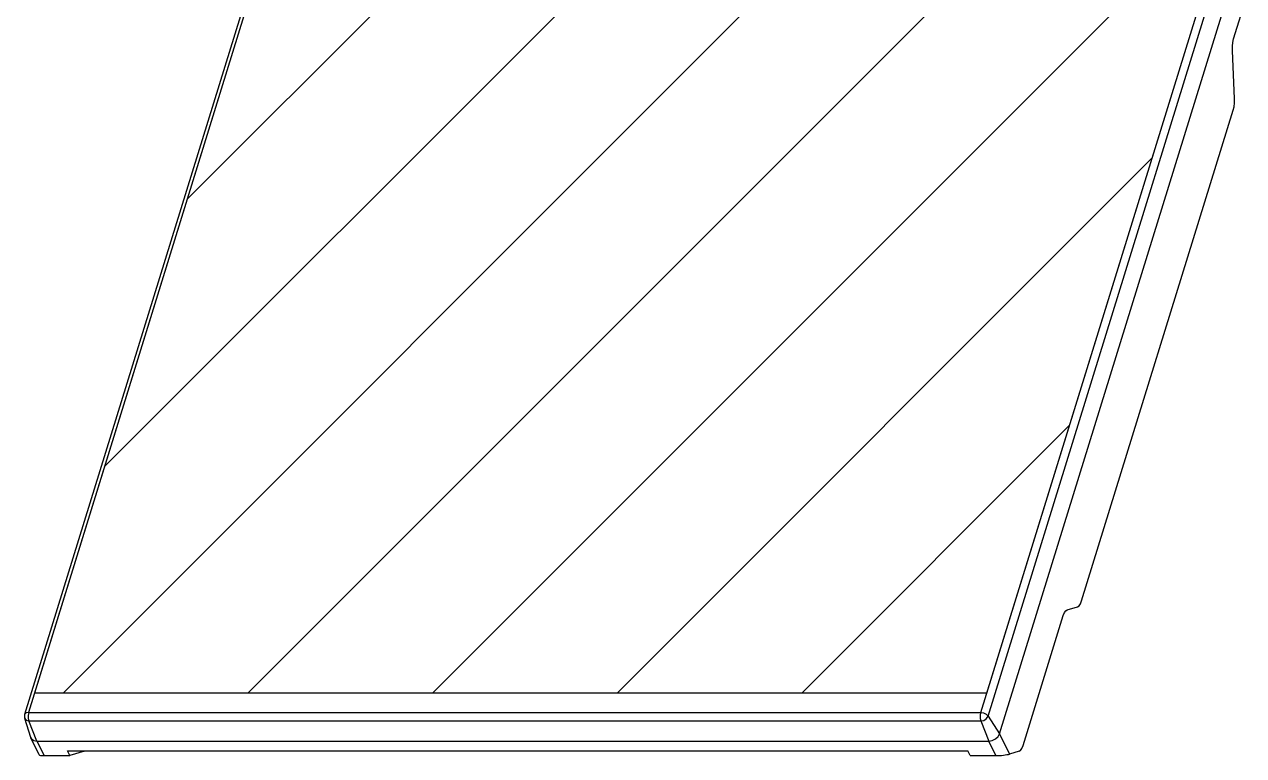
# Model space of a CAD drawing. Header units: millimetres. Extents: x 0 to 420, y 0 to 297.
# Drawn here: x 332.24 to 351.84, y 206.2 to 217.96 of the extents above; entities that cross this region are included whole.
import ezdxf

# ---------------------------------------------------------------- set-up
doc = ezdxf.new("R2010")
doc.units = ezdxf.units.MM
doc.header["$LTSCALE"] = 23.1
doc.layers.add('03___PRT_ALL_CURVES', color=7, linetype='CONTINUOUS')
doc.layers.add('06___PRT_ALL_SURFS', color=7, linetype='CONTINUOUS')

msp = doc.modelspace()

# ---------------------------------------------------------------- linework, layer by layer
at = {"layer": '03___PRT_ALL_CURVES', "color": 7, "linetype": 'CONTINUOUS'}
for p, q in [((346.057, 251.389), (332.404, 207.209)), ((347.709, 207.209), (361.362, 251.389)), ((334.857, 215.146), (339.916, 220.206)), ((338.8, 207.209), (351.694, 220.103)), ((332.86, 207.209), (345.508, 219.857)), ((333.529, 210.848), (342.521, 219.84)), ((335.83, 207.209), (348.461, 219.84)), ((341.77, 207.209), (350.366, 215.805)), ((344.739, 207.209), (349.037, 211.507)), ((347.709, 207.209), (332.404, 207.209))]:
    msp.add_line(p, q, dxfattribs=at)
at = {"layer": '06___PRT_ALL_SURFS', "color": 7, "linetype": 'CONTINUOUS'}
for p, q in [((345.992, 251.356), (332.242, 206.863)), ((346.057, 251.391), (332.307, 206.894)), ((347.612, 206.894), (361.362, 251.391)), ((347.731, 206.84), (361.481, 251.333)), ((347.916, 206.554), (361.726, 251.243)), ((351.678, 217.722), (361.856, 250.659)), ((351.693, 216.761), (351.658, 217.538)), ((349.235, 208.69), (351.672, 216.577)), ((349.004, 208.548), (349.17, 208.597)), ((348.293, 206.365), (348.939, 208.455)), ((332.242, 206.863), (332.242, 206.863)), ((332.242, 206.804), (332.242, 206.803)), ((332.242, 206.803), (332.338, 206.499)), ((332.307, 206.894), (347.612, 206.894)), ((347.731, 206.84), (347.916, 206.554)), ((332.312, 206.761), (347.613, 206.761)), ((332.441, 206.437), (332.312, 206.761)), ((347.613, 206.761), (347.742, 206.437)), ((332.338, 206.499), (332.342, 206.488)), ((332.342, 206.488), (332.354, 206.471)), ((332.477, 206.214), (332.342, 206.488)), ((332.441, 206.437), (347.742, 206.437)), ((332.441, 206.437), (332.555, 206.204)), ((347.856, 206.204), (347.742, 206.437)), ((347.916, 206.554), (348.076, 206.228)), ((332.555, 206.204), (332.97, 206.204)), ((332.931, 206.281), (347.404, 206.281)), ((332.97, 206.204), (332.931, 206.281)), ((333.203, 206.273), (332.97, 206.204)), ((333.203, 206.273), (333.217, 206.281)), ((347.442, 206.204), (347.404, 206.281)), ((347.442, 206.204), (347.856, 206.204)), ((348.228, 206.273), (348.076, 206.228))]:
    msp.add_line(p, q, dxfattribs=at)
for points in [[(351.658, 217.538), (351.658, 217.604), (351.665, 217.666), (351.678, 217.722)], [(351.672, 216.577), (351.685, 216.633), (351.692, 216.696), (351.693, 216.761)], [(348.939, 208.455), (348.957, 208.501), (348.979, 208.532), (349.004, 208.548)], [(349.17, 208.597), (349.195, 208.613), (349.217, 208.645), (349.235, 208.69)], [(332.307, 206.896), (332.268, 206.889), (332.244, 206.869), (332.242, 206.863)], [(332.242, 206.803), (332.266, 206.773), (332.312, 206.761)], [(332.309, 206.894), (332.301, 206.85), (332.302, 206.802), (332.312, 206.761)], [(347.61, 206.894), (347.602, 206.85), (347.603, 206.802), (347.613, 206.761)], [(347.612, 206.896), (347.659, 206.889), (347.702, 206.869), (347.731, 206.84)], [(347.613, 206.761), (347.66, 206.77), (347.704, 206.798), (347.731, 206.84)], [(332.354, 206.471), (332.391, 206.446), (332.441, 206.437)], [(347.742, 206.437), (347.798, 206.446), (347.85, 206.471), (347.892, 206.509), (347.916, 206.554)], [(348.228, 206.273), (348.253, 206.288), (348.275, 206.32), (348.293, 206.365)]]:
    msp.add_lwpolyline(points, dxfattribs=at)
msp.add_arc((332.339, 206.835), 0.1, 164.1986, 197.564, dxfattribs=at)
for centre, start_param, end_param in [((332.637, 206.228), -3.090416, -2.116905), ((347.938, 206.228), -2.116905, -0.546109)]:
    msp.add_ellipse(centre, major_axis=(0.161, 0.013), ratio=0.129005, start_param=start_param, end_param=end_param, dxfattribs=at)

doc.saveas('drawing.dxf')
